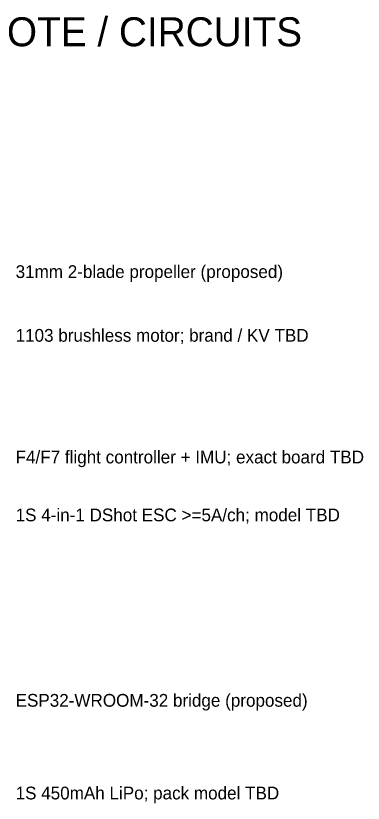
# Model space of a CAD drawing. Extents: x -65 to 400, y -475 to 105.
# Drawn here: x 55 to 114.9, y -30.7 to 105.3 of the extents above; entities that cross this region are included whole.
import ezdxf

# ---------------------------------------------------------------- set-up
doc = ezdxf.new("R2010")
doc.units = 0
doc.layers.add('LABELS', color=2, linetype='CONTINUOUS')

msp = doc.modelspace()

# ---------------------------------------------------------------- texts
at = {"layer": 'LABELS'}
for s, height, p in [('DRONEX - DRONE / LEFT-HAND REMOTE / CIRCUITS', 5, (-65, 100)), ('31mm 2-blade propeller (proposed)', 2.2, (55, 60, 27)), ('1103 brushless motor; brand / KV TBD', 2.2, (55, 49, 25)), ('F4/F7 flight controller + IMU; exact board TBD', 2.2, (55, 28, 24)), ('1S 4-in-1 DShot ESC >=5A/ch; model TBD', 2.2, (55, 18, 14)), ('ESP32-WROOM-32 bridge (proposed)', 2.2, (55, -14, 18)), ('1S 450mAh LiPo; pack model TBD', 2.2, (55, -30, 4))]:
    msp.add_text(s, height=height, dxfattribs=at).set_placement(p)

doc.saveas('drawing.dxf')
